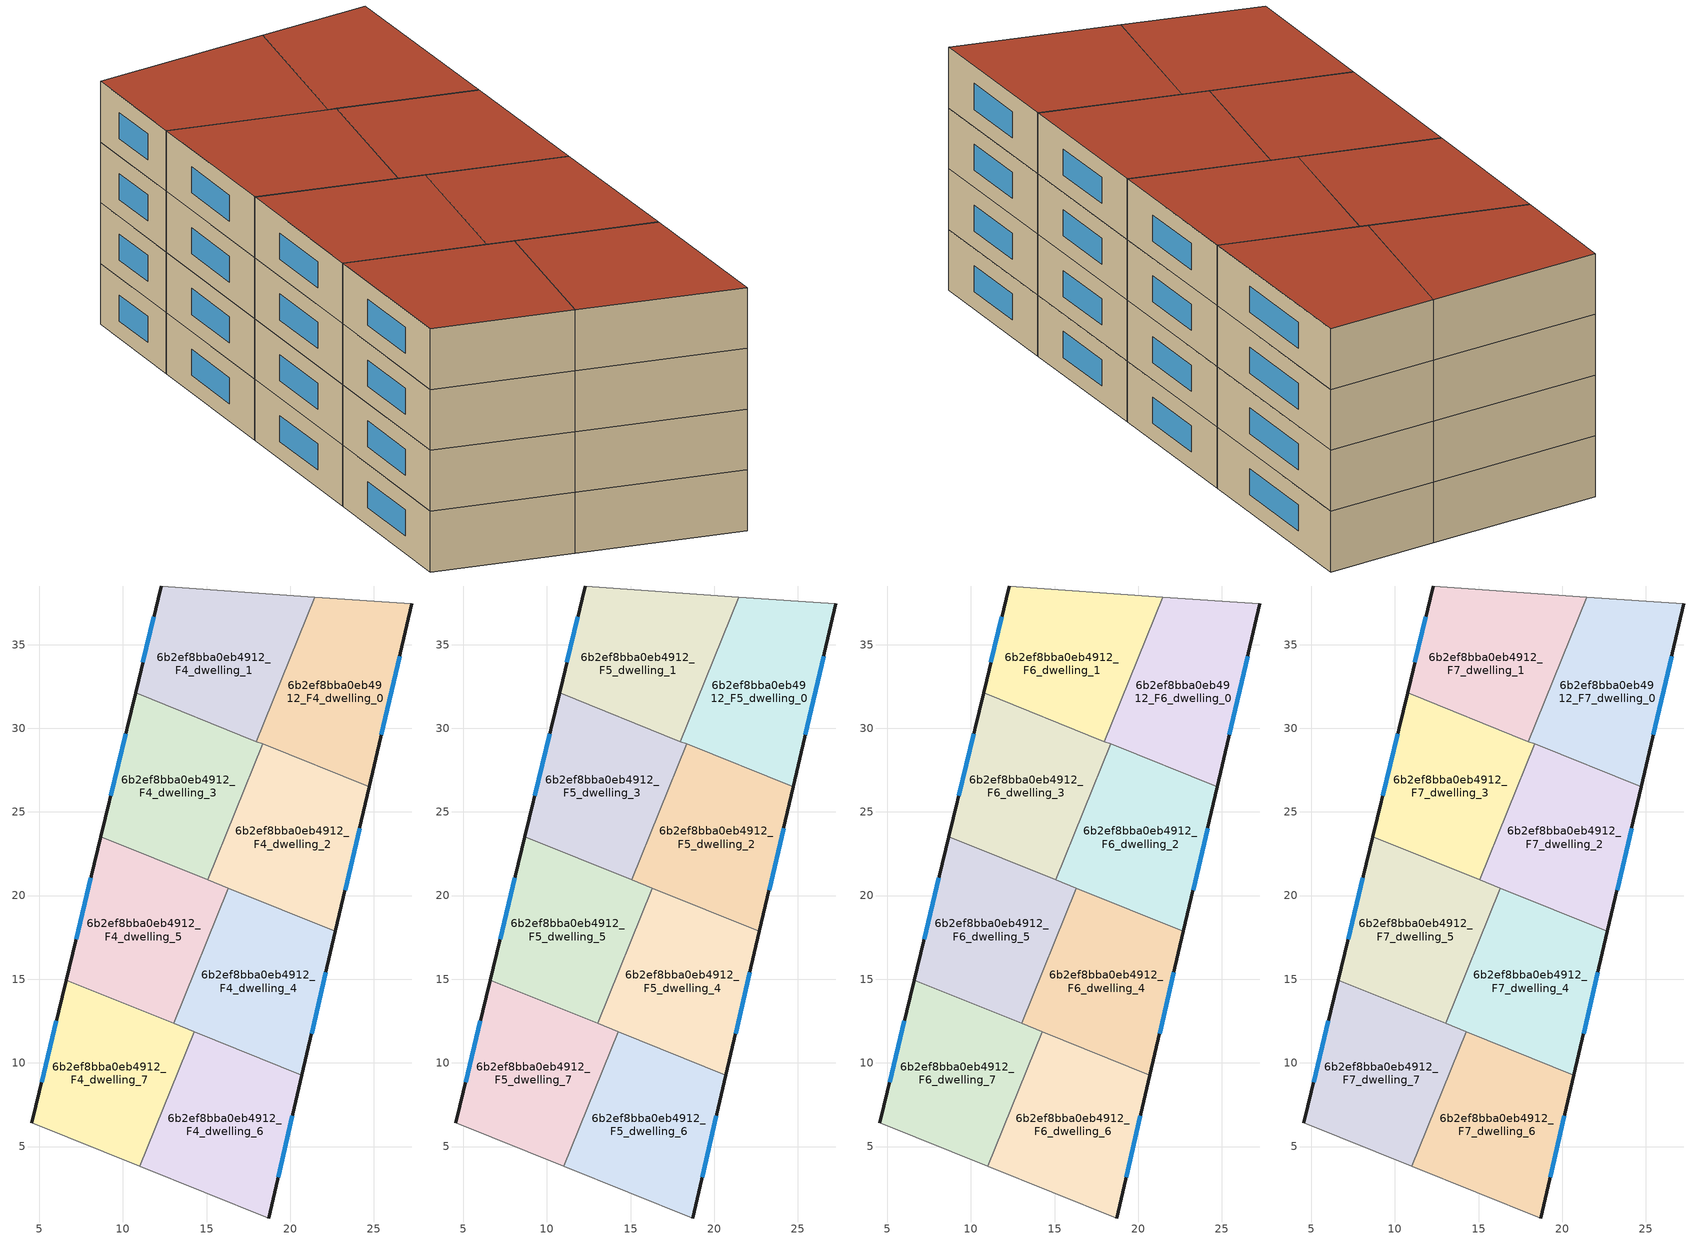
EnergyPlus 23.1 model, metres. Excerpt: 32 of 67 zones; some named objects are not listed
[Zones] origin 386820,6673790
6b2ef8bba0eb4912_F4_dwelling_0
 floor to 6b2ef8bba0eb4912_F3_dwelling_0 (EU_floor_Construction): 27.26,37.43 24.71,26.5 17.98,29.21 21.46,37.84 z12
 wall outside (EU_wall_Construction): 24.71,26.5 27.26,37.43 z12:15
 wall to 6b2ef8bba0eb4912_F4_dwelling_1 (EU_wall_Construction): 21.46,37.84 17.98,29.21 z12:15
 wall adiabatic (EU_wall_Construction): 27.26,37.43 21.46,37.84 z12:15
 wall to 6b2ef8bba0eb4912_F4_dwelling_2 (EU_wall_Construction): 18.35,29.06 24.71,26.5 z12:15
 wall to 6b2ef8bba0eb4912_F4_dwelling_3 (EU_wall_Construction): 17.98,29.21 18.35,29.06 z12:15
 window (EU_Window_Construction): 25.44,29.62 26.53,34.3 z12.86:14.14
6b2ef8bba0eb4912_F4_dwelling_1
 floor to 6b2ef8bba0eb4912_F3_dwelling_1 (EU_floor_Construction): 21.46,37.84 17.98,29.21 10.75,32.12 12.29,38.5 z12
 wall outside (EU_wall_Construction): 12.29,38.5 10.75,32.12 z12:15
 wall adiabatic (EU_wall_Construction): 21.46,37.84 12.29,38.5 z12:15
 wall to 6b2ef8bba0eb4912_F4_dwelling_3 (EU_wall_Construction): 10.75,32.12 17.98,29.21 z12:15
 window (EU_Window_Construction): 11.85,36.68 11.19,33.94 z12.86:14.14
6b2ef8bba0eb4912_F4_dwelling_2
 floor to 6b2ef8bba0eb4912_F3_dwelling_2 (EU_floor_Construction): 24.71,26.5 22.7,17.87 15.08,20.94 18.35,29.06 z12
 wall outside (EU_wall_Construction): 22.7,17.87 24.71,26.5 z12:15
 wall to 6b2ef8bba0eb4912_F4_dwelling_3 (EU_wall_Construction): 18.35,29.06 15.08,20.94 z12:15
 wall to 6b2ef8bba0eb4912_F4_dwelling_4 (EU_wall_Construction): 16.3,20.44 22.7,17.87 z12:15
 wall to 6b2ef8bba0eb4912_F4_dwelling_5 (EU_wall_Construction): 15.08,20.94 16.3,20.44 z12:15
 window (EU_Window_Construction): 23.28,20.33 24.14,24.03 z12.86:14.14
6b2ef8bba0eb4912_F4_dwelling_3
 floor to 6b2ef8bba0eb4912_F3_dwelling_3 (EU_floor_Construction): 18.35,29.06 15.08,20.94 8.68,23.51 10.75,32.12 z12
 wall outside (EU_wall_Construction): 10.75,32.12 8.68,23.51 z12:15
 wall to 6b2ef8bba0eb4912_F4_dwelling_5 (EU_wall_Construction): 8.68,23.51 15.08,20.94 z12:15
 window (EU_Window_Construction): 10.16,29.66 9.27,25.97 z12.86:14.14
6b2ef8bba0eb4912_F4_dwelling_4
 floor to 6b2ef8bba0eb4912_F3_dwelling_4 (EU_floor_Construction): 22.7,17.87 20.7,9.28 13.04,12.36 16.3,20.45 z12
 wall outside (EU_wall_Construction): 20.7,9.28 22.7,17.87 z12:15
 wall to 6b2ef8bba0eb4912_F4_dwelling_5 (EU_wall_Construction): 16.3,20.45 13.04,12.36 z12:15
 wall to 6b2ef8bba0eb4912_F4_dwelling_6 (EU_wall_Construction): 14.26,11.87 20.7,9.28 z12:15
 wall to 6b2ef8bba0eb4912_F4_dwelling_7 (EU_wall_Construction): 13.04,12.36 14.26,11.87 z12:15
 window (EU_Window_Construction): 21.27,11.73 22.13,15.41 z12.86:14.14
6b2ef8bba0eb4912_F4_dwelling_5
 floor to 6b2ef8bba0eb4912_F3_dwelling_5 (EU_floor_Construction): 16.3,20.45 13.04,12.36 6.61,14.95 8.68,23.51 z12
 wall outside (EU_wall_Construction): 8.68,23.51 6.61,14.95 z12:15
 wall to 6b2ef8bba0eb4912_F4_dwelling_7 (EU_wall_Construction): 6.61,14.95 13.04,12.36 z12:15
 window (EU_Window_Construction): 8.09,21.07 7.2,17.4 z12.86:14.14
6b2ef8bba0eb4912_F4_dwelling_6
 floor to 6b2ef8bba0eb4912_F3_dwelling_6 (EU_floor_Construction): 20.7,9.28 18.7,0.73 11.02,3.82 14.26,11.87 z12
 wall outside (EU_wall_Construction): 18.7,0.73 20.7,9.28 z12:15
 wall to 6b2ef8bba0eb4912_F4_dwelling_7 (EU_wall_Construction): 14.26,11.87 11.02,3.82 z12:15
 wall adiabatic (EU_wall_Construction): 11.02,3.82 18.7,0.73 z12:15
 window (EU_Window_Construction): 19.27,3.17 20.13,6.84 z12.86:14.14
6b2ef8bba0eb4912_F4_dwelling_7
 floor to 6b2ef8bba0eb4912_F3_dwelling_7 (EU_floor_Construction): 14.26,11.87 11.02,3.82 4.55,6.42 6.61,14.95 z12
 wall outside (EU_wall_Construction): 6.61,14.95 4.55,6.42 z12:15
 wall adiabatic (EU_wall_Construction): 4.55,6.42 11.02,3.82 z12:15
 window (EU_Window_Construction): 6.02,12.51 5.14,8.86 z12.86:14.14
6b2ef8bba0eb4912_F5_dwelling_0
 floor to 6b2ef8bba0eb4912_F4_dwelling_0 (EU_floor_Construction): 27.26,37.43 24.71,26.5 17.98,29.21 21.46,37.84 z15
 wall outside (EU_wall_Construction): 24.71,26.5 27.26,37.43 z15:18
 wall to 6b2ef8bba0eb4912_F5_dwelling_1 (EU_wall_Construction): 21.46,37.84 17.98,29.21 z15:18
 wall adiabatic (EU_wall_Construction): 27.26,37.43 21.46,37.84 z15:18
 wall to 6b2ef8bba0eb4912_F5_dwelling_2 (EU_wall_Construction): 18.35,29.06 24.71,26.5 z15:18
 wall to 6b2ef8bba0eb4912_F5_dwelling_3 (EU_wall_Construction): 17.98,29.21 18.35,29.06 z15:18
 window (EU_Window_Construction): 25.44,29.62 26.53,34.3 z15.86:17.14
6b2ef8bba0eb4912_F5_dwelling_1
 floor to 6b2ef8bba0eb4912_F4_dwelling_1 (EU_floor_Construction): 21.46,37.84 17.98,29.21 10.75,32.12 12.29,38.5 z15
 wall outside (EU_wall_Construction): 12.29,38.5 10.75,32.12 z15:18
 wall adiabatic (EU_wall_Construction): 21.46,37.84 12.29,38.5 z15:18
 wall to 6b2ef8bba0eb4912_F5_dwelling_3 (EU_wall_Construction): 10.75,32.12 17.98,29.21 z15:18
 window (EU_Window_Construction): 11.85,36.68 11.19,33.94 z15.86:17.14
6b2ef8bba0eb4912_F5_dwelling_2
 floor to 6b2ef8bba0eb4912_F4_dwelling_2 (EU_floor_Construction): 24.71,26.5 22.7,17.87 15.08,20.94 18.35,29.06 z15
 wall outside (EU_wall_Construction): 22.7,17.87 24.71,26.5 z15:18
 wall to 6b2ef8bba0eb4912_F5_dwelling_3 (EU_wall_Construction): 18.35,29.06 15.08,20.94 z15:18
 wall to 6b2ef8bba0eb4912_F5_dwelling_4 (EU_wall_Construction): 16.3,20.44 22.7,17.87 z15:18
 wall to 6b2ef8bba0eb4912_F5_dwelling_5 (EU_wall_Construction): 15.08,20.94 16.3,20.44 z15:18
 window (EU_Window_Construction): 23.28,20.33 24.14,24.03 z15.86:17.14
6b2ef8bba0eb4912_F5_dwelling_3
 floor to 6b2ef8bba0eb4912_F4_dwelling_3 (EU_floor_Construction): 18.35,29.06 15.08,20.94 8.68,23.51 10.75,32.12 z15
 wall outside (EU_wall_Construction): 10.75,32.12 8.68,23.51 z15:18
 wall to 6b2ef8bba0eb4912_F5_dwelling_5 (EU_wall_Construction): 8.68,23.51 15.08,20.94 z15:18
 window (EU_Window_Construction): 10.16,29.66 9.27,25.97 z15.86:17.14
6b2ef8bba0eb4912_F5_dwelling_4
 floor to 6b2ef8bba0eb4912_F4_dwelling_4 (EU_floor_Construction): 22.7,17.87 20.7,9.28 13.04,12.36 16.3,20.45 z15
 wall outside (EU_wall_Construction): 20.7,9.28 22.7,17.87 z15:18
 wall to 6b2ef8bba0eb4912_F5_dwelling_5 (EU_wall_Construction): 16.3,20.45 13.04,12.36 z15:18
 wall to 6b2ef8bba0eb4912_F5_dwelling_6 (EU_wall_Construction): 14.26,11.87 20.7,9.28 z15:18
 wall to 6b2ef8bba0eb4912_F5_dwelling_7 (EU_wall_Construction): 13.04,12.36 14.26,11.87 z15:18
 window (EU_Window_Construction): 21.27,11.73 22.13,15.41 z15.86:17.14
6b2ef8bba0eb4912_F5_dwelling_5
 floor to 6b2ef8bba0eb4912_F4_dwelling_5 (EU_floor_Construction): 16.3,20.45 13.04,12.36 6.61,14.95 8.68,23.51 z15
 wall outside (EU_wall_Construction): 8.68,23.51 6.61,14.95 z15:18
 wall to 6b2ef8bba0eb4912_F5_dwelling_7 (EU_wall_Construction): 6.61,14.95 13.04,12.36 z15:18
 window (EU_Window_Construction): 8.09,21.07 7.2,17.4 z15.86:17.14
6b2ef8bba0eb4912_F5_dwelling_6
 floor to 6b2ef8bba0eb4912_F4_dwelling_6 (EU_floor_Construction): 20.7,9.28 18.7,0.73 11.02,3.82 14.26,11.87 z15
 wall outside (EU_wall_Construction): 18.7,0.73 20.7,9.28 z15:18
 wall to 6b2ef8bba0eb4912_F5_dwelling_7 (EU_wall_Construction): 14.26,11.87 11.02,3.82 z15:18
 wall adiabatic (EU_wall_Construction): 11.02,3.82 18.7,0.73 z15:18
 window (EU_Window_Construction): 19.27,3.17 20.13,6.84 z15.86:17.14
6b2ef8bba0eb4912_F5_dwelling_7
 floor to 6b2ef8bba0eb4912_F4_dwelling_7 (EU_floor_Construction): 14.26,11.87 11.02,3.82 4.55,6.42 6.61,14.95 z15
 wall outside (EU_wall_Construction): 6.61,14.95 4.55,6.42 z15:18
 wall adiabatic (EU_wall_Construction): 4.55,6.42 11.02,3.82 z15:18
 window (EU_Window_Construction): 6.02,12.51 5.14,8.86 z15.86:17.14
6b2ef8bba0eb4912_F6_dwelling_0
 floor to 6b2ef8bba0eb4912_F5_dwelling_0 (EU_floor_Construction): 27.26,37.43 24.71,26.5 17.98,29.21 21.46,37.84 z18
 wall outside (EU_wall_Construction): 24.71,26.5 27.26,37.43 z18:21
 wall to 6b2ef8bba0eb4912_F6_dwelling_1 (EU_wall_Construction): 21.46,37.84 17.98,29.21 z18:21
 wall adiabatic (EU_wall_Construction): 27.26,37.43 21.46,37.84 z18:21
 wall to 6b2ef8bba0eb4912_F6_dwelling_2 (EU_wall_Construction): 18.35,29.06 24.71,26.5 z18:21
 wall to 6b2ef8bba0eb4912_F6_dwelling_3 (EU_wall_Construction): 17.98,29.21 18.35,29.06 z18:21
 window (EU_Window_Construction): 25.44,29.62 26.53,34.3 z18.86:20.14
6b2ef8bba0eb4912_F6_dwelling_1
 floor to 6b2ef8bba0eb4912_F5_dwelling_1 (EU_floor_Construction): 21.46,37.84 17.98,29.21 10.75,32.12 12.29,38.5 z18
 wall outside (EU_wall_Construction): 12.29,38.5 10.75,32.12 z18:21
 wall adiabatic (EU_wall_Construction): 21.46,37.84 12.29,38.5 z18:21
 wall to 6b2ef8bba0eb4912_F6_dwelling_3 (EU_wall_Construction): 10.75,32.12 17.98,29.21 z18:21
 window (EU_Window_Construction): 11.85,36.68 11.19,33.94 z18.86:20.14
6b2ef8bba0eb4912_F6_dwelling_2
 floor to 6b2ef8bba0eb4912_F5_dwelling_2 (EU_floor_Construction): 24.71,26.5 22.7,17.87 15.08,20.94 18.35,29.06 z18
 wall outside (EU_wall_Construction): 22.7,17.87 24.71,26.5 z18:21
 wall to 6b2ef8bba0eb4912_F6_dwelling_3 (EU_wall_Construction): 18.35,29.06 15.08,20.94 z18:21
 wall to 6b2ef8bba0eb4912_F6_dwelling_4 (EU_wall_Construction): 16.3,20.44 22.7,17.87 z18:21
 wall to 6b2ef8bba0eb4912_F6_dwelling_5 (EU_wall_Construction): 15.08,20.94 16.3,20.44 z18:21
 window (EU_Window_Construction): 23.28,20.33 24.14,24.03 z18.86:20.14
6b2ef8bba0eb4912_F6_dwelling_3
 floor to 6b2ef8bba0eb4912_F5_dwelling_3 (EU_floor_Construction): 18.35,29.06 15.08,20.94 8.68,23.51 10.75,32.12 z18
 wall outside (EU_wall_Construction): 10.75,32.12 8.68,23.51 z18:21
 wall to 6b2ef8bba0eb4912_F6_dwelling_5 (EU_wall_Construction): 8.68,23.51 15.08,20.94 z18:21
 window (EU_Window_Construction): 10.16,29.66 9.27,25.97 z18.86:20.14
6b2ef8bba0eb4912_F6_dwelling_4
 floor to 6b2ef8bba0eb4912_F5_dwelling_4 (EU_floor_Construction): 22.7,17.87 20.7,9.28 13.04,12.36 16.3,20.45 z18
 wall outside (EU_wall_Construction): 20.7,9.28 22.7,17.87 z18:21
 wall to 6b2ef8bba0eb4912_F6_dwelling_5 (EU_wall_Construction): 16.3,20.45 13.04,12.36 z18:21
 wall to 6b2ef8bba0eb4912_F6_dwelling_6 (EU_wall_Construction): 14.26,11.87 20.7,9.28 z18:21
 wall to 6b2ef8bba0eb4912_F6_dwelling_7 (EU_wall_Construction): 13.04,12.36 14.26,11.87 z18:21
 window (EU_Window_Construction): 21.27,11.73 22.13,15.41 z18.86:20.14
6b2ef8bba0eb4912_F6_dwelling_5
 floor to 6b2ef8bba0eb4912_F5_dwelling_5 (EU_floor_Construction): 16.3,20.45 13.04,12.36 6.61,14.95 8.68,23.51 z18
 wall outside (EU_wall_Construction): 8.68,23.51 6.61,14.95 z18:21
 wall to 6b2ef8bba0eb4912_F6_dwelling_7 (EU_wall_Construction): 6.61,14.95 13.04,12.36 z18:21
 window (EU_Window_Construction): 8.09,21.07 7.2,17.4 z18.86:20.14
6b2ef8bba0eb4912_F6_dwelling_6
 floor to 6b2ef8bba0eb4912_F5_dwelling_6 (EU_floor_Construction): 20.7,9.28 18.7,0.73 11.02,3.82 14.26,11.87 z18
 wall outside (EU_wall_Construction): 18.7,0.73 20.7,9.28 z18:21
 wall to 6b2ef8bba0eb4912_F6_dwelling_7 (EU_wall_Construction): 14.26,11.87 11.02,3.82 z18:21
 wall adiabatic (EU_wall_Construction): 11.02,3.82 18.7,0.73 z18:21
 window (EU_Window_Construction): 19.27,3.17 20.13,6.84 z18.86:20.14
6b2ef8bba0eb4912_F6_dwelling_7
 floor to 6b2ef8bba0eb4912_F5_dwelling_7 (EU_floor_Construction): 14.26,11.87 11.02,3.82 4.55,6.42 6.61,14.95 z18
 wall outside (EU_wall_Construction): 6.61,14.95 4.55,6.42 z18:21
 wall adiabatic (EU_wall_Construction): 4.55,6.42 11.02,3.82 z18:21
 window (EU_Window_Construction): 6.02,12.51 5.14,8.86 z18.86:20.14
6b2ef8bba0eb4912_F7_dwelling_0
 floor to 6b2ef8bba0eb4912_F6_dwelling_0 (EU_floor_Construction): 27.26,37.43 24.71,26.5 17.98,29.21 21.46,37.84 z21
 wall outside (EU_wall_Construction): 24.71,26.5 27.26,37.43 z21:24
 wall to 6b2ef8bba0eb4912_F7_dwelling_1 (EU_wall_Construction): 21.46,37.84 17.98,29.21 z21:24
 wall adiabatic (EU_wall_Construction): 27.26,37.43 21.46,37.84 z21:24
 wall to 6b2ef8bba0eb4912_F7_dwelling_2 (EU_wall_Construction): 18.35,29.06 24.71,26.5 z21:24
 wall to 6b2ef8bba0eb4912_F7_dwelling_3 (EU_wall_Construction): 17.98,29.21 18.35,29.06 z21:24
 window (EU_Window_Construction): 25.44,29.62 26.53,34.3 z21.86:23.14
 roof outside (EU_roof_Construction): 24.71,26.5 27.26,37.43 21.46,37.84 17.98,29.21 z24
6b2ef8bba0eb4912_F7_dwelling_1
 floor to 6b2ef8bba0eb4912_F6_dwelling_1 (EU_floor_Construction): 21.46,37.84 17.98,29.21 10.75,32.12 12.29,38.5 z21
 wall outside (EU_wall_Construction): 12.29,38.5 10.75,32.12 z21:24
 wall adiabatic (EU_wall_Construction): 21.46,37.84 12.29,38.5 z21:24
 wall to 6b2ef8bba0eb4912_F7_dwelling_3 (EU_wall_Construction): 10.75,32.12 17.98,29.21 z21:24
 window (EU_Window_Construction): 11.85,36.68 11.19,33.94 z21.86:23.14
 roof outside (EU_roof_Construction): 17.98,29.21 21.46,37.84 12.29,38.5 10.75,32.12 z24
6b2ef8bba0eb4912_F7_dwelling_2
 floor to 6b2ef8bba0eb4912_F6_dwelling_2 (EU_floor_Construction): 24.71,26.5 22.7,17.87 15.08,20.94 18.35,29.06 z21
 wall outside (EU_wall_Construction): 22.7,17.87 24.71,26.5 z21:24
 wall to 6b2ef8bba0eb4912_F7_dwelling_3 (EU_wall_Construction): 18.35,29.06 15.08,20.94 z21:24
 wall to 6b2ef8bba0eb4912_F7_dwelling_4 (EU_wall_Construction): 16.3,20.44 22.7,17.87 z21:24
 wall to 6b2ef8bba0eb4912_F7_dwelling_5 (EU_wall_Construction): 15.08,20.94 16.3,20.44 z21:24
 window (EU_Window_Construction): 23.28,20.33 24.14,24.03 z21.86:23.14
 roof outside (EU_roof_Construction): 22.7,17.87 24.71,26.5 18.35,29.06 15.08,20.94 z24
6b2ef8bba0eb4912_F7_dwelling_3
 floor to 6b2ef8bba0eb4912_F6_dwelling_3 (EU_floor_Construction): 18.35,29.06 15.08,20.94 8.68,23.51 10.75,32.12 z21
 wall outside (EU_wall_Construction): 10.75,32.12 8.68,23.51 z21:24
 wall to 6b2ef8bba0eb4912_F7_dwelling_5 (EU_wall_Construction): 8.68,23.51 15.08,20.94 z21:24
 window (EU_Window_Construction): 10.16,29.66 9.27,25.97 z21.86:23.14
 roof outside (EU_roof_Construction): 15.08,20.94 18.35,29.06 10.75,32.12 8.68,23.51 z24
6b2ef8bba0eb4912_F7_dwelling_4
 floor to 6b2ef8bba0eb4912_F6_dwelling_4 (EU_floor_Construction): 22.7,17.87 20.7,9.28 13.04,12.36 16.3,20.45 z21
 wall outside (EU_wall_Construction): 20.7,9.28 22.7,17.87 z21:24
 wall to 6b2ef8bba0eb4912_F7_dwelling_5 (EU_wall_Construction): 16.3,20.45 13.04,12.36 z21:24
 wall to 6b2ef8bba0eb4912_F7_dwelling_6 (EU_wall_Construction): 14.26,11.87 20.7,9.28 z21:24
 wall to 6b2ef8bba0eb4912_F7_dwelling_7 (EU_wall_Construction): 13.04,12.36 14.26,11.87 z21:24
 window (EU_Window_Construction): 21.27,11.73 22.13,15.41 z21.86:23.14
 roof outside (EU_roof_Construction): 20.7,9.28 22.7,17.87 16.3,20.45 13.04,12.36 z24
6b2ef8bba0eb4912_F7_dwelling_5
 floor to 6b2ef8bba0eb4912_F6_dwelling_5 (EU_floor_Construction): 16.3,20.45 13.04,12.36 6.61,14.95 8.68,23.51 z21
 wall outside (EU_wall_Construction): 8.68,23.51 6.61,14.95 z21:24
 wall to 6b2ef8bba0eb4912_F7_dwelling_7 (EU_wall_Construction): 6.61,14.95 13.04,12.36 z21:24
 window (EU_Window_Construction): 8.09,21.07 7.2,17.4 z21.86:23.14
 roof outside (EU_roof_Construction): 13.04,12.36 16.3,20.45 8.68,23.51 6.61,14.95 z24
6b2ef8bba0eb4912_F7_dwelling_6
 floor to 6b2ef8bba0eb4912_F6_dwelling_6 (EU_floor_Construction): 20.7,9.28 18.7,0.73 11.02,3.82 14.26,11.87 z21
 wall outside (EU_wall_Construction): 18.7,0.73 20.7,9.28 z21:24
 wall to 6b2ef8bba0eb4912_F7_dwelling_7 (EU_wall_Construction): 14.26,11.87 11.02,3.82 z21:24
 wall adiabatic (EU_wall_Construction): 11.02,3.82 18.7,0.73 z21:24
 window (EU_Window_Construction): 19.27,3.17 20.13,6.84 z21.86:23.14
 roof outside (EU_roof_Construction): 18.7,0.73 20.7,9.28 14.26,11.87 11.02,3.82 z24
6b2ef8bba0eb4912_F7_dwelling_7
 floor to 6b2ef8bba0eb4912_F6_dwelling_7 (EU_floor_Construction): 14.26,11.87 11.02,3.82 4.55,6.42 6.61,14.95 z21
 wall outside (EU_wall_Construction): 6.61,14.95 4.55,6.42 z21:24
 wall adiabatic (EU_wall_Construction): 4.55,6.42 11.02,3.82 z21:24
 window (EU_Window_Construction): 6.02,12.51 5.14,8.86 z21.86:23.14
 roof outside (EU_roof_Construction): 11.02,3.82 14.26,11.87 6.61,14.95 4.55,6.42 z24
[Building]
EU S2 Campaign: North Axis=0; Terrain=City; Solar Distribution=FullExterior
[Site:Location]
Helsinki-Vantaa.AP: Latitude=60.317; Longitude=24.963; Time Zone=2; Elevation=54.6
[SizingPeriod:WeatherFileDays]
AnnualSizingPeriod: Begin Month=1; Begin Day of Month=1; End Month=12; End Day of Month=31; Day of Week for Start Day=Monday; Use Weather File Daylight Saving Period=No; Use Weather File Rain and Snow Indicators=No
[MATERIAL]
EU_InternalMass_Material: Roughness=MediumRough; Thickness=0.1; Conductivity=1; Density=1800; Specific Heat=900; Thermal Absorptance=0.9; Solar Absorptance=0.7; Visible Absorptance=0.7
[MATERIAL:NOMASS] Roughness=MediumRough; Thermal Absorptance=0.9; Solar Absorptance=0.7; Visible Absorptance=0.7
Name | Thermal Resistance
EU_wall_NoMass | 1.10183
EU_roof_NoMass; EU_floor_NoMass | 1.70606
[WINDOWMATERIAL:SIMPLEGLAZINGSYSTEM]
EU_Window_SimpleGlazing: UFactor=3.11035; Solar Heat Gain Coefficient=0.8; Visible Transmittance=0.8
[CONSTRUCTION]
EU_wall_Construction: EU_wall_NoMass
EU_roof_Construction: EU_roof_NoMass
EU_floor_Construction: EU_floor_NoMass
EU_Window_Construction: EU_Window_SimpleGlazing
EU_InternalMass_Construction: EU_InternalMass_Material
[ZONE] Type=1; Multiplier=1; Ceiling Height=autocalculate; Floor Area=autocalculate; Part of Total Floor Area=Yes
Name | Volume
6b2ef8bba0eb4912_F4_dwelling_0; 6b2ef8bba0eb4912_F5_dwelling_0; 6b2ef8bba0eb4912_F6_dwelling_0; 6b2ef8bba0eb4912_F7_dwelling_0 | 198.123
6b2ef8bba0eb4912_F4_dwelling_1; 6b2ef8bba0eb4912_F5_dwelling_1; 6b2ef8bba0eb4912_F6_dwelling_1; 6b2ef8bba0eb4912_F7_dwelling_1 | 198.109
6b2ef8bba0eb4912_F4_dwelling_2; 6b2ef8bba0eb4912_F5_dwelling_2; 6b2ef8bba0eb4912_F6_dwelling_2; 6b2ef8bba0eb4912_F7_dwelling_2 | 198.121
6b2ef8bba0eb4912_F4_dwelling_3; 6b2ef8bba0eb4912_F5_dwelling_3; 6b2ef8bba0eb4912_F6_dwelling_3; 6b2ef8bba0eb4912_F7_dwelling_3 | 198.129
6b2ef8bba0eb4912_F4_dwelling_4; 6b2ef8bba0eb4912_F5_dwelling_4; 6b2ef8bba0eb4912_F6_dwelling_4; 6b2ef8bba0eb4912_F7_dwelling_4 | 198.122
6b2ef8bba0eb4912_F4_dwelling_5; 6b2ef8bba0eb4912_F5_dwelling_5; 6b2ef8bba0eb4912_F6_dwelling_5; 6b2ef8bba0eb4912_F7_dwelling_5 | 198.133
6b2ef8bba0eb4912_F4_dwelling_6; 6b2ef8bba0eb4912_F5_dwelling_6; 6b2ef8bba0eb4912_F6_dwelling_6; 6b2ef8bba0eb4912_F7_dwelling_6 | 198.116
6b2ef8bba0eb4912_F4_dwelling_7; 6b2ef8bba0eb4912_F5_dwelling_7; 6b2ef8bba0eb4912_F6_dwelling_7; 6b2ef8bba0eb4912_F7_dwelling_7 | 198.131
[INTERNALMASS] Construction=EU_InternalMass_Construction
Name | Zone or ZoneList | Surface Area
6b2ef8bba0eb4912_F4_dwelling_0_EU_InternalMass | 6b2ef8bba0eb4912_F4_dwelling_0 | 66.0411
6b2ef8bba0eb4912_F4_dwelling_1_EU_InternalMass | 6b2ef8bba0eb4912_F4_dwelling_1 | 66.0362
6b2ef8bba0eb4912_F4_dwelling_2_EU_InternalMass | 6b2ef8bba0eb4912_F4_dwelling_2 | 66.0404
6b2ef8bba0eb4912_F4_dwelling_3_EU_InternalMass | 6b2ef8bba0eb4912_F4_dwelling_3 | 66.043
6b2ef8bba0eb4912_F4_dwelling_4_EU_InternalMass | 6b2ef8bba0eb4912_F4_dwelling_4 | 66.0403
6b2ef8bba0eb4912_F4_dwelling_5_EU_InternalMass | 6b2ef8bba0eb4912_F4_dwelling_5 | 66.0443
6b2ef8bba0eb4912_F4_dwelling_6_EU_InternalMass | 6b2ef8bba0eb4912_F4_dwelling_6 | 66.0389
6b2ef8bba0eb4912_F4_dwelling_7_EU_InternalMass | 6b2ef8bba0eb4912_F4_dwelling_7 | 66.044
6b2ef8bba0eb4912_F5_dwelling_0_EU_InternalMass | 6b2ef8bba0eb4912_F5_dwelling_0 | 66.0411
6b2ef8bba0eb4912_F5_dwelling_1_EU_InternalMass | 6b2ef8bba0eb4912_F5_dwelling_1 | 66.0362
6b2ef8bba0eb4912_F5_dwelling_2_EU_InternalMass | 6b2ef8bba0eb4912_F5_dwelling_2 | 66.0404
6b2ef8bba0eb4912_F5_dwelling_3_EU_InternalMass | 6b2ef8bba0eb4912_F5_dwelling_3 | 66.043
6b2ef8bba0eb4912_F5_dwelling_4_EU_InternalMass | 6b2ef8bba0eb4912_F5_dwelling_4 | 66.0403
6b2ef8bba0eb4912_F5_dwelling_5_EU_InternalMass | 6b2ef8bba0eb4912_F5_dwelling_5 | 66.0443
6b2ef8bba0eb4912_F5_dwelling_6_EU_InternalMass | 6b2ef8bba0eb4912_F5_dwelling_6 | 66.0389
6b2ef8bba0eb4912_F5_dwelling_7_EU_InternalMass | 6b2ef8bba0eb4912_F5_dwelling_7 | 66.044
6b2ef8bba0eb4912_F6_dwelling_0_EU_InternalMass | 6b2ef8bba0eb4912_F6_dwelling_0 | 66.0411
6b2ef8bba0eb4912_F6_dwelling_1_EU_InternalMass | 6b2ef8bba0eb4912_F6_dwelling_1 | 66.0362
6b2ef8bba0eb4912_F6_dwelling_2_EU_InternalMass | 6b2ef8bba0eb4912_F6_dwelling_2 | 66.0404
6b2ef8bba0eb4912_F6_dwelling_3_EU_InternalMass | 6b2ef8bba0eb4912_F6_dwelling_3 | 66.043
6b2ef8bba0eb4912_F6_dwelling_4_EU_InternalMass | 6b2ef8bba0eb4912_F6_dwelling_4 | 66.0403
6b2ef8bba0eb4912_F6_dwelling_5_EU_InternalMass | 6b2ef8bba0eb4912_F6_dwelling_5 | 66.0443
6b2ef8bba0eb4912_F6_dwelling_6_EU_InternalMass | 6b2ef8bba0eb4912_F6_dwelling_6 | 66.0389
6b2ef8bba0eb4912_F6_dwelling_7_EU_InternalMass | 6b2ef8bba0eb4912_F6_dwelling_7 | 66.044
6b2ef8bba0eb4912_F7_dwelling_0_EU_InternalMass | 6b2ef8bba0eb4912_F7_dwelling_0 | 66.0411
6b2ef8bba0eb4912_F7_dwelling_1_EU_InternalMass | 6b2ef8bba0eb4912_F7_dwelling_1 | 66.0362
6b2ef8bba0eb4912_F7_dwelling_2_EU_InternalMass | 6b2ef8bba0eb4912_F7_dwelling_2 | 66.0404
6b2ef8bba0eb4912_F7_dwelling_3_EU_InternalMass | 6b2ef8bba0eb4912_F7_dwelling_3 | 66.043
6b2ef8bba0eb4912_F7_dwelling_4_EU_InternalMass | 6b2ef8bba0eb4912_F7_dwelling_4 | 66.0403
6b2ef8bba0eb4912_F7_dwelling_5_EU_InternalMass | 6b2ef8bba0eb4912_F7_dwelling_5 | 66.0443
6b2ef8bba0eb4912_F7_dwelling_6_EU_InternalMass | 6b2ef8bba0eb4912_F7_dwelling_6 | 66.0389
6b2ef8bba0eb4912_F7_dwelling_7_EU_InternalMass | 6b2ef8bba0eb4912_F7_dwelling_7 | 66.044
[OTHEREQUIPMENT] Fuel Type=Electricity; Design Level Calculation Method=Watts/Area; Power per Zone Floor Area=1; Fraction Latent=0; Fraction Radiant=0; Fraction Lost=0; Carbon Dioxide Generation Rate=0; EndUse Subcategory=EU_Step8_InternalGains
Name | Zone or ZoneList or Space or SpaceList | Schedule
EU_Step8_InternalGain_6b2ef8bba0eb4912_F4_dwelling_0_f000 | 6b2ef8bba0eb4912_F4_dwelling_0 | EU_Step8_GainSchedule_6b2ef8bba0eb4912_F4_dwelling_0_f000
EU_Step8_InternalGain_6b2ef8bba0eb4912_F4_dwelling_1_f000 | 6b2ef8bba0eb4912_F4_dwelling_1 | EU_Step8_GainSchedule_6b2ef8bba0eb4912_F4_dwelling_1_f000
EU_Step8_InternalGain_6b2ef8bba0eb4912_F4_dwelling_2_f000 | 6b2ef8bba0eb4912_F4_dwelling_2 | EU_Step8_GainSchedule_6b2ef8bba0eb4912_F4_dwelling_2_f000
EU_Step8_InternalGain_6b2ef8bba0eb4912_F4_dwelling_3_f000 | 6b2ef8bba0eb4912_F4_dwelling_3 | EU_Step8_GainSchedule_6b2ef8bba0eb4912_F4_dwelling_3_f000
EU_Step8_InternalGain_6b2ef8bba0eb4912_F4_dwelling_4_f000 | 6b2ef8bba0eb4912_F4_dwelling_4 | EU_Step8_GainSchedule_6b2ef8bba0eb4912_F4_dwelling_4_f000
EU_Step8_InternalGain_6b2ef8bba0eb4912_F4_dwelling_5_f000 | 6b2ef8bba0eb4912_F4_dwelling_5 | EU_Step8_GainSchedule_6b2ef8bba0eb4912_F4_dwelling_5_f000
EU_Step8_InternalGain_6b2ef8bba0eb4912_F4_dwelling_6_f000 | 6b2ef8bba0eb4912_F4_dwelling_6 | EU_Step8_GainSchedule_6b2ef8bba0eb4912_F4_dwelling_6_f000
EU_Step8_InternalGain_6b2ef8bba0eb4912_F4_dwelling_7_f000 | 6b2ef8bba0eb4912_F4_dwelling_7 | EU_Step8_GainSchedule_6b2ef8bba0eb4912_F4_dwelling_7_f000
EU_Step8_InternalGain_6b2ef8bba0eb4912_F5_dwelling_0_f000 | 6b2ef8bba0eb4912_F5_dwelling_0 | EU_Step8_GainSchedule_6b2ef8bba0eb4912_F5_dwelling_0_f000
EU_Step8_InternalGain_6b2ef8bba0eb4912_F5_dwelling_1_f000 | 6b2ef8bba0eb4912_F5_dwelling_1 | EU_Step8_GainSchedule_6b2ef8bba0eb4912_F5_dwelling_1_f000
EU_Step8_InternalGain_6b2ef8bba0eb4912_F5_dwelling_2_f000 | 6b2ef8bba0eb4912_F5_dwelling_2 | EU_Step8_GainSchedule_6b2ef8bba0eb4912_F5_dwelling_2_f000
EU_Step8_InternalGain_6b2ef8bba0eb4912_F5_dwelling_3_f000 | 6b2ef8bba0eb4912_F5_dwelling_3 | EU_Step8_GainSchedule_6b2ef8bba0eb4912_F5_dwelling_3_f000
EU_Step8_InternalGain_6b2ef8bba0eb4912_F5_dwelling_4_f000 | 6b2ef8bba0eb4912_F5_dwelling_4 | EU_Step8_GainSchedule_6b2ef8bba0eb4912_F5_dwelling_4_f000
EU_Step8_InternalGain_6b2ef8bba0eb4912_F5_dwelling_5_f000 | 6b2ef8bba0eb4912_F5_dwelling_5 | EU_Step8_GainSchedule_6b2ef8bba0eb4912_F5_dwelling_5_f000
EU_Step8_InternalGain_6b2ef8bba0eb4912_F5_dwelling_6_f000 | 6b2ef8bba0eb4912_F5_dwelling_6 | EU_Step8_GainSchedule_6b2ef8bba0eb4912_F5_dwelling_6_f000
EU_Step8_InternalGain_6b2ef8bba0eb4912_F5_dwelling_7_f000 | 6b2ef8bba0eb4912_F5_dwelling_7 | EU_Step8_GainSchedule_6b2ef8bba0eb4912_F5_dwelling_7_f000
EU_Step8_InternalGain_6b2ef8bba0eb4912_F6_dwelling_0_f000 | 6b2ef8bba0eb4912_F6_dwelling_0 | EU_Step8_GainSchedule_6b2ef8bba0eb4912_F6_dwelling_0_f000
EU_Step8_InternalGain_6b2ef8bba0eb4912_F6_dwelling_1_f000 | 6b2ef8bba0eb4912_F6_dwelling_1 | EU_Step8_GainSchedule_6b2ef8bba0eb4912_F6_dwelling_1_f000
EU_Step8_InternalGain_6b2ef8bba0eb4912_F6_dwelling_2_f000 | 6b2ef8bba0eb4912_F6_dwelling_2 | EU_Step8_GainSchedule_6b2ef8bba0eb4912_F6_dwelling_2_f000
EU_Step8_InternalGain_6b2ef8bba0eb4912_F6_dwelling_3_f000 | 6b2ef8bba0eb4912_F6_dwelling_3 | EU_Step8_GainSchedule_6b2ef8bba0eb4912_F6_dwelling_3_f000
EU_Step8_InternalGain_6b2ef8bba0eb4912_F6_dwelling_4_f000 | 6b2ef8bba0eb4912_F6_dwelling_4 | EU_Step8_GainSchedule_6b2ef8bba0eb4912_F6_dwelling_4_f000
EU_Step8_InternalGain_6b2ef8bba0eb4912_F6_dwelling_5_f000 | 6b2ef8bba0eb4912_F6_dwelling_5 | EU_Step8_GainSchedule_6b2ef8bba0eb4912_F6_dwelling_5_f000
EU_Step8_InternalGain_6b2ef8bba0eb4912_F6_dwelling_6_f000 | 6b2ef8bba0eb4912_F6_dwelling_6 | EU_Step8_GainSchedule_6b2ef8bba0eb4912_F6_dwelling_6_f000
EU_Step8_InternalGain_6b2ef8bba0eb4912_F6_dwelling_7_f000 | 6b2ef8bba0eb4912_F6_dwelling_7 | EU_Step8_GainSchedule_6b2ef8bba0eb4912_F6_dwelling_7_f000
EU_Step8_InternalGain_6b2ef8bba0eb4912_F7_dwelling_0_f000 | 6b2ef8bba0eb4912_F7_dwelling_0 | EU_Step8_GainSchedule_6b2ef8bba0eb4912_F7_dwelling_0_f000
EU_Step8_InternalGain_6b2ef8bba0eb4912_F7_dwelling_1_f000 | 6b2ef8bba0eb4912_F7_dwelling_1 | EU_Step8_GainSchedule_6b2ef8bba0eb4912_F7_dwelling_1_f000
EU_Step8_InternalGain_6b2ef8bba0eb4912_F7_dwelling_2_f000 | 6b2ef8bba0eb4912_F7_dwelling_2 | EU_Step8_GainSchedule_6b2ef8bba0eb4912_F7_dwelling_2_f000
EU_Step8_InternalGain_6b2ef8bba0eb4912_F7_dwelling_3_f000 | 6b2ef8bba0eb4912_F7_dwelling_3 | EU_Step8_GainSchedule_6b2ef8bba0eb4912_F7_dwelling_3_f000
EU_Step8_InternalGain_6b2ef8bba0eb4912_F7_dwelling_4_f000 | 6b2ef8bba0eb4912_F7_dwelling_4 | EU_Step8_GainSchedule_6b2ef8bba0eb4912_F7_dwelling_4_f000
EU_Step8_InternalGain_6b2ef8bba0eb4912_F7_dwelling_5_f000 | 6b2ef8bba0eb4912_F7_dwelling_5 | EU_Step8_GainSchedule_6b2ef8bba0eb4912_F7_dwelling_5_f000
EU_Step8_InternalGain_6b2ef8bba0eb4912_F7_dwelling_6_f000 | 6b2ef8bba0eb4912_F7_dwelling_6 | EU_Step8_GainSchedule_6b2ef8bba0eb4912_F7_dwelling_6_f000
EU_Step8_InternalGain_6b2ef8bba0eb4912_F7_dwelling_7_f000 | 6b2ef8bba0eb4912_F7_dwelling_7 | EU_Step8_GainSchedule_6b2ef8bba0eb4912_F7_dwelling_7_f000
[ZONEVENTILATION:DESIGNFLOWRATE] Schedule=EU_AlwaysOn; Design Flow Rate Calculation Method=AirChanges/Hour; Air Changes per Hour=0.756316; Ventilation Type=Natural; Fan Pressure Rise=0; Fan Total Efficiency=1; Constant Term Coefficient=1; Temperature Term Coefficient=0; Velocity Term Coefficient=0; Velocity Squared Term Coefficient=0; Minimum Indoor Temperature=-100; Maximum Indoor Temperature=100; Delta Temperature=-100; Minimum Outdoor Temperature=-100; Maximum Outdoor Temperature=100; Maximum Wind Speed=40
Name | Zone or ZoneList or Space or SpaceList
EU_ConstantAir_6b2ef8bba0eb4912_F4_dwelling_0 | 6b2ef8bba0eb4912_F4_dwelling_0
EU_ConstantAir_6b2ef8bba0eb4912_F4_dwelling_1 | 6b2ef8bba0eb4912_F4_dwelling_1
EU_ConstantAir_6b2ef8bba0eb4912_F4_dwelling_2 | 6b2ef8bba0eb4912_F4_dwelling_2
EU_ConstantAir_6b2ef8bba0eb4912_F4_dwelling_3 | 6b2ef8bba0eb4912_F4_dwelling_3
EU_ConstantAir_6b2ef8bba0eb4912_F4_dwelling_4 | 6b2ef8bba0eb4912_F4_dwelling_4
EU_ConstantAir_6b2ef8bba0eb4912_F4_dwelling_5 | 6b2ef8bba0eb4912_F4_dwelling_5
EU_ConstantAir_6b2ef8bba0eb4912_F4_dwelling_6 | 6b2ef8bba0eb4912_F4_dwelling_6
EU_ConstantAir_6b2ef8bba0eb4912_F4_dwelling_7 | 6b2ef8bba0eb4912_F4_dwelling_7
EU_ConstantAir_6b2ef8bba0eb4912_F5_dwelling_0 | 6b2ef8bba0eb4912_F5_dwelling_0
EU_ConstantAir_6b2ef8bba0eb4912_F5_dwelling_1 | 6b2ef8bba0eb4912_F5_dwelling_1
EU_ConstantAir_6b2ef8bba0eb4912_F5_dwelling_2 | 6b2ef8bba0eb4912_F5_dwelling_2
EU_ConstantAir_6b2ef8bba0eb4912_F5_dwelling_3 | 6b2ef8bba0eb4912_F5_dwelling_3
EU_ConstantAir_6b2ef8bba0eb4912_F5_dwelling_4 | 6b2ef8bba0eb4912_F5_dwelling_4
EU_ConstantAir_6b2ef8bba0eb4912_F5_dwelling_5 | 6b2ef8bba0eb4912_F5_dwelling_5
EU_ConstantAir_6b2ef8bba0eb4912_F5_dwelling_6 | 6b2ef8bba0eb4912_F5_dwelling_6
EU_ConstantAir_6b2ef8bba0eb4912_F5_dwelling_7 | 6b2ef8bba0eb4912_F5_dwelling_7
EU_ConstantAir_6b2ef8bba0eb4912_F6_dwelling_0 | 6b2ef8bba0eb4912_F6_dwelling_0
EU_ConstantAir_6b2ef8bba0eb4912_F6_dwelling_1 | 6b2ef8bba0eb4912_F6_dwelling_1
EU_ConstantAir_6b2ef8bba0eb4912_F6_dwelling_2 | 6b2ef8bba0eb4912_F6_dwelling_2
EU_ConstantAir_6b2ef8bba0eb4912_F6_dwelling_3 | 6b2ef8bba0eb4912_F6_dwelling_3
EU_ConstantAir_6b2ef8bba0eb4912_F6_dwelling_4 | 6b2ef8bba0eb4912_F6_dwelling_4
EU_ConstantAir_6b2ef8bba0eb4912_F6_dwelling_5 | 6b2ef8bba0eb4912_F6_dwelling_5
EU_ConstantAir_6b2ef8bba0eb4912_F6_dwelling_6 | 6b2ef8bba0eb4912_F6_dwelling_6
EU_ConstantAir_6b2ef8bba0eb4912_F6_dwelling_7 | 6b2ef8bba0eb4912_F6_dwelling_7
EU_ConstantAir_6b2ef8bba0eb4912_F7_dwelling_0 | 6b2ef8bba0eb4912_F7_dwelling_0
EU_ConstantAir_6b2ef8bba0eb4912_F7_dwelling_1 | 6b2ef8bba0eb4912_F7_dwelling_1
EU_ConstantAir_6b2ef8bba0eb4912_F7_dwelling_2 | 6b2ef8bba0eb4912_F7_dwelling_2
EU_ConstantAir_6b2ef8bba0eb4912_F7_dwelling_3 | 6b2ef8bba0eb4912_F7_dwelling_3
EU_ConstantAir_6b2ef8bba0eb4912_F7_dwelling_4 | 6b2ef8bba0eb4912_F7_dwelling_4
EU_ConstantAir_6b2ef8bba0eb4912_F7_dwelling_5 | 6b2ef8bba0eb4912_F7_dwelling_5
EU_ConstantAir_6b2ef8bba0eb4912_F7_dwelling_6 | 6b2ef8bba0eb4912_F7_dwelling_6
EU_ConstantAir_6b2ef8bba0eb4912_F7_dwelling_7 | 6b2ef8bba0eb4912_F7_dwelling_7
[HVACTEMPLATE:THERMOSTAT] Constant Heating Setpoint=20; Constant Cooling Setpoint=50
EU_HeatOnly_6b2ef8bba0eb4912_F0_dwelling_0; EU_HeatOnly_6b2ef8bba0eb4912_F0_dwelling_1; EU_HeatOnly_6b2ef8bba0eb4912_F0_dwelling_2; EU_HeatOnly_6b2ef8bba0eb4912_F0_dwelling_3; EU_HeatOnly_6b2ef8bba0eb4912_F0_dwelling_4; EU_HeatOnly_6b2ef8bba0eb4912_F0_dwelling_5; EU_HeatOnly_6b2ef8bba0eb4912_F0_dwelling_6; EU_HeatOnly_6b2ef8bba0eb4912_F0_dwelling_7; EU_HeatOnly_6b2ef8bba0eb4912_F0_dwelling_8; EU_HeatOnly_6b2ef8bba0eb4912_F1_dwelling_0; EU_HeatOnly_6b2ef8bba0eb4912_F1_dwelling_1; EU_HeatOnly_6b2ef8bba0eb4912_F1_dwelling_2; EU_HeatOnly_6b2ef8bba0eb4912_F1_dwelling_3; EU_HeatOnly_6b2ef8bba0eb4912_F1_dwelling_4; EU_HeatOnly_6b2ef8bba0eb4912_F1_dwelling_5; EU_HeatOnly_6b2ef8bba0eb4912_F1_dwelling_6; EU_HeatOnly_6b2ef8bba0eb4912_F1_dwelling_7; EU_HeatOnly_6b2ef8bba0eb4912_F1_dwelling_8; EU_HeatOnly_6b2ef8bba0eb4912_F2_dwelling_0; EU_HeatOnly_6b2ef8bba0eb4912_F2_dwelling_1; EU_HeatOnly_6b2ef8bba0eb4912_F2_dwelling_2; EU_HeatOnly_6b2ef8bba0eb4912_F2_dwelling_3; EU_HeatOnly_6b2ef8bba0eb4912_F2_dwelling_4; EU_HeatOnly_6b2ef8bba0eb4912_F2_dwelling_5; EU_HeatOnly_6b2ef8bba0eb4912_F2_dwelling_6; EU_HeatOnly_6b2ef8bba0eb4912_F2_dwelling_7; EU_HeatOnly_6b2ef8bba0eb4912_F2_dwelling_8; EU_HeatOnly_6b2ef8bba0eb4912_F3_dwelling_0; EU_HeatOnly_6b2ef8bba0eb4912_F3_dwelling_1; EU_HeatOnly_6b2ef8bba0eb4912_F3_dwelling_2; EU_HeatOnly_6b2ef8bba0eb4912_F3_dwelling_3; EU_HeatOnly_6b2ef8bba0eb4912_F3_dwelling_4; EU_HeatOnly_6b2ef8bba0eb4912_F3_dwelling_5; EU_HeatOnly_6b2ef8bba0eb4912_F3_dwelling_6; EU_HeatOnly_6b2ef8bba0eb4912_F3_dwelling_7; EU_HeatOnly_6b2ef8bba0eb4912_F4_dwelling_0; EU_HeatOnly_6b2ef8bba0eb4912_F4_dwelling_1; EU_HeatOnly_6b2ef8bba0eb4912_F4_dwelling_2; EU_HeatOnly_6b2ef8bba0eb4912_F4_dwelling_3; EU_HeatOnly_6b2ef8bba0eb4912_F4_dwelling_4; EU_HeatOnly_6b2ef8bba0eb4912_F4_dwelling_5; EU_HeatOnly_6b2ef8bba0eb4912_F4_dwelling_6; EU_HeatOnly_6b2ef8bba0eb4912_F4_dwelling_7; EU_HeatOnly_6b2ef8bba0eb4912_F5_dwelling_0; EU_HeatOnly_6b2ef8bba0eb4912_F5_dwelling_1; EU_HeatOnly_6b2ef8bba0eb4912_F5_dwelling_2; EU_HeatOnly_6b2ef8bba0eb4912_F5_dwelling_3; EU_HeatOnly_6b2ef8bba0eb4912_F5_dwelling_4; EU_HeatOnly_6b2ef8bba0eb4912_F5_dwelling_5; EU_HeatOnly_6b2ef8bba0eb4912_F5_dwelling_6; EU_HeatOnly_6b2ef8bba0eb4912_F5_dwelling_7; EU_HeatOnly_6b2ef8bba0eb4912_F6_dwelling_0; EU_HeatOnly_6b2ef8bba0eb4912_F6_dwelling_1
[HVACTEMPLATE:ZONE:IDEALLOADSAIRSYSTEM] System Availability Schedule=EU_AlwaysOn; Maximum Heating Supply Air Temperature=50; Minimum Cooling Supply Air Temperature=13; Maximum Heating Supply Air Humidity Ratio=0.0156; Minimum Cooling Supply Air Humidity Ratio=0.0077; Heating Limit=NoLimit; Cooling Limit=NoLimit; Heating Availability Schedule=EU_AlwaysOn; Cooling Availability Schedule=EU_CoolingOff; Dehumidification Control Type=ConstantSensibleHeatRatio; Cooling Sensible Heat Ratio=0.7; Dehumidification Setpoint=60; Humidification Control Type=None; Humidification Setpoint=30; Outdoor Air Method=None; Outdoor Air Flow Rate per Person=0.00944; Outdoor Air Flow Rate per Zone Floor Area=0; Outdoor Air Flow Rate per Zone=0; Demand Controlled Ventilation Type=None; Outdoor Air Economizer Type=NoEconomizer; Heat Recovery Type=None; Sensible Heat Recovery Effectiveness=0.7; Latent Heat Recovery Effectiveness=0.65
Name | Template Thermostat
6b2ef8bba0eb4912_F4_dwelling_0 | EU_HeatOnly_6b2ef8bba0eb4912_F4_dwelling_0
6b2ef8bba0eb4912_F4_dwelling_1 | EU_HeatOnly_6b2ef8bba0eb4912_F4_dwelling_1
6b2ef8bba0eb4912_F4_dwelling_2 | EU_HeatOnly_6b2ef8bba0eb4912_F4_dwelling_2
6b2ef8bba0eb4912_F4_dwelling_3 | EU_HeatOnly_6b2ef8bba0eb4912_F4_dwelling_3
6b2ef8bba0eb4912_F4_dwelling_4 | EU_HeatOnly_6b2ef8bba0eb4912_F4_dwelling_4
6b2ef8bba0eb4912_F4_dwelling_5 | EU_HeatOnly_6b2ef8bba0eb4912_F4_dwelling_5
6b2ef8bba0eb4912_F4_dwelling_6 | EU_HeatOnly_6b2ef8bba0eb4912_F4_dwelling_6
6b2ef8bba0eb4912_F4_dwelling_7 | EU_HeatOnly_6b2ef8bba0eb4912_F4_dwelling_7
6b2ef8bba0eb4912_F5_dwelling_0 | EU_HeatOnly_6b2ef8bba0eb4912_F5_dwelling_0
6b2ef8bba0eb4912_F5_dwelling_1 | EU_HeatOnly_6b2ef8bba0eb4912_F5_dwelling_1
6b2ef8bba0eb4912_F5_dwelling_2 | EU_HeatOnly_6b2ef8bba0eb4912_F5_dwelling_2
6b2ef8bba0eb4912_F5_dwelling_3 | EU_HeatOnly_6b2ef8bba0eb4912_F5_dwelling_3
6b2ef8bba0eb4912_F5_dwelling_4 | EU_HeatOnly_6b2ef8bba0eb4912_F5_dwelling_4
6b2ef8bba0eb4912_F5_dwelling_5 | EU_HeatOnly_6b2ef8bba0eb4912_F5_dwelling_5
6b2ef8bba0eb4912_F5_dwelling_6 | EU_HeatOnly_6b2ef8bba0eb4912_F5_dwelling_6
6b2ef8bba0eb4912_F5_dwelling_7 | EU_HeatOnly_6b2ef8bba0eb4912_F5_dwelling_7
6b2ef8bba0eb4912_F6_dwelling_0 | EU_HeatOnly_6b2ef8bba0eb4912_F6_dwelling_0
6b2ef8bba0eb4912_F6_dwelling_1 | EU_HeatOnly_6b2ef8bba0eb4912_F6_dwelling_1
6b2ef8bba0eb4912_F6_dwelling_2 | EU_HeatOnly_6b2ef8bba0eb4912_F6_dwelling_2
6b2ef8bba0eb4912_F6_dwelling_3 | EU_HeatOnly_6b2ef8bba0eb4912_F6_dwelling_3
6b2ef8bba0eb4912_F6_dwelling_4 | EU_HeatOnly_6b2ef8bba0eb4912_F6_dwelling_4
6b2ef8bba0eb4912_F6_dwelling_5 | EU_HeatOnly_6b2ef8bba0eb4912_F6_dwelling_5
6b2ef8bba0eb4912_F6_dwelling_6 | EU_HeatOnly_6b2ef8bba0eb4912_F6_dwelling_6
6b2ef8bba0eb4912_F6_dwelling_7 | EU_HeatOnly_6b2ef8bba0eb4912_F6_dwelling_7
6b2ef8bba0eb4912_F7_dwelling_0 | EU_HeatOnly_6b2ef8bba0eb4912_F7_dwelling_0
6b2ef8bba0eb4912_F7_dwelling_1 | EU_HeatOnly_6b2ef8bba0eb4912_F7_dwelling_1
6b2ef8bba0eb4912_F7_dwelling_2 | EU_HeatOnly_6b2ef8bba0eb4912_F7_dwelling_2
6b2ef8bba0eb4912_F7_dwelling_3 | EU_HeatOnly_6b2ef8bba0eb4912_F7_dwelling_3
6b2ef8bba0eb4912_F7_dwelling_4 | EU_HeatOnly_6b2ef8bba0eb4912_F7_dwelling_4
6b2ef8bba0eb4912_F7_dwelling_5 | EU_HeatOnly_6b2ef8bba0eb4912_F7_dwelling_5
6b2ef8bba0eb4912_F7_dwelling_6 | EU_HeatOnly_6b2ef8bba0eb4912_F7_dwelling_6
6b2ef8bba0eb4912_F7_dwelling_7 | EU_HeatOnly_6b2ef8bba0eb4912_F7_dwelling_7
[SIZING:ZONE] Zone Cooling Design Supply Air Temperature Input Method=SupplyAirTemperature; Zone Cooling Design Supply Air Temperature=13; Zone Heating Design Supply Air Temperature Input Method=SupplyAirTemperature; Zone Heating Design Supply Air Temperature=50; Zone Cooling Design Supply Air Humidity Ratio=0.008; Zone Heating Design Supply Air Humidity Ratio=0.008; Cooling Design Air Flow Method=DesignDay; Cooling Design Air Flow Rate=0; Cooling Minimum Air Flow per Zone Floor Area=0.000762; Cooling Minimum Air Flow=0; Cooling Minimum Air Flow Fraction=0.2; Heating Design Air Flow Method=DesignDay; Heating Design Air Flow Rate=0; Heating Maximum Air Flow per Zone Floor Area=0.002032; Heating Maximum Air Flow=0.141576; Heating Maximum Air Flow Fraction=0.3; Account for Dedicated Outdoor Air System=No; Dedicated Outdoor Air System Control Strategy=NeutralSupplyAir; Dedicated Outdoor Air Low Setpoint Temperature for Design=autosize; Dedicated Outdoor Air High Setpoint Temperature for Design=autosize; Zone Load Sizing Method=Sensible Load Only No Latent Load; Zone Latent Cooling Design Supply Air Humidity Ratio Input Method=HumidityRatioDifference; Zone Cooling Design Supply Air Humidity Ratio Difference=0.005; Zone Latent Heating Design Supply Air Humidity Ratio Input Method=HumidityRatioDifference; Zone Humidification Design Supply Air Humidity Ratio Difference=0.005
6b2ef8bba0eb4912_F4_dwelling_0; 6b2ef8bba0eb4912_F4_dwelling_1; 6b2ef8bba0eb4912_F4_dwelling_2; 6b2ef8bba0eb4912_F4_dwelling_3; 6b2ef8bba0eb4912_F4_dwelling_4; 6b2ef8bba0eb4912_F4_dwelling_5; 6b2ef8bba0eb4912_F4_dwelling_6; 6b2ef8bba0eb4912_F4_dwelling_7; 6b2ef8bba0eb4912_F5_dwelling_0; 6b2ef8bba0eb4912_F5_dwelling_1; 6b2ef8bba0eb4912_F5_dwelling_2; 6b2ef8bba0eb4912_F5_dwelling_3; 6b2ef8bba0eb4912_F5_dwelling_4; 6b2ef8bba0eb4912_F5_dwelling_5; 6b2ef8bba0eb4912_F5_dwelling_6; 6b2ef8bba0eb4912_F5_dwelling_7; 6b2ef8bba0eb4912_F6_dwelling_0; 6b2ef8bba0eb4912_F6_dwelling_1; 6b2ef8bba0eb4912_F6_dwelling_2; 6b2ef8bba0eb4912_F6_dwelling_3; 6b2ef8bba0eb4912_F6_dwelling_4; 6b2ef8bba0eb4912_F6_dwelling_5; 6b2ef8bba0eb4912_F6_dwelling_6; 6b2ef8bba0eb4912_F6_dwelling_7; 6b2ef8bba0eb4912_F7_dwelling_0; 6b2ef8bba0eb4912_F7_dwelling_1; 6b2ef8bba0eb4912_F7_dwelling_2; 6b2ef8bba0eb4912_F7_dwelling_3; 6b2ef8bba0eb4912_F7_dwelling_4; 6b2ef8bba0eb4912_F7_dwelling_5; 6b2ef8bba0eb4912_F7_dwelling_6; 6b2ef8bba0eb4912_F7_dwelling_7
[SCHEDULE:CONSTANT]
Name | Hourly Value
EU_AlwaysOn | 1
EU_CoolingOff | 0
[SCHEDULE:FILE] Column Number=1; Rows to Skip at Top=0; Number of Hours of Data=8760; Column Separator=Comma; Interpolate to Timestep=No; Minutes per Item=60; Adjust Schedule for Daylight Savings=Yes
Name | File
EU_Step8_GainSchedule_6b2ef8bba0eb4912_F4_dwelling_0_f000 | ../../schedules/6b2ef8bba0eb4912/6b2ef8bba0eb4912_F4_dwelling_0_f000_gain.csv
EU_Step8_GainSchedule_6b2ef8bba0eb4912_F4_dwelling_1_f000 | ../../schedules/6b2ef8bba0eb4912/6b2ef8bba0eb4912_F4_dwelling_1_f000_gain.csv
EU_Step8_GainSchedule_6b2ef8bba0eb4912_F4_dwelling_2_f000 | ../../schedules/6b2ef8bba0eb4912/6b2ef8bba0eb4912_F4_dwelling_2_f000_gain.csv
EU_Step8_GainSchedule_6b2ef8bba0eb4912_F4_dwelling_3_f000 | ../../schedules/6b2ef8bba0eb4912/6b2ef8bba0eb4912_F4_dwelling_3_f000_gain.csv
EU_Step8_GainSchedule_6b2ef8bba0eb4912_F4_dwelling_4_f000 | ../../schedules/6b2ef8bba0eb4912/6b2ef8bba0eb4912_F4_dwelling_4_f000_gain.csv
EU_Step8_GainSchedule_6b2ef8bba0eb4912_F4_dwelling_5_f000 | ../../schedules/6b2ef8bba0eb4912/6b2ef8bba0eb4912_F4_dwelling_5_f000_gain.csv
EU_Step8_GainSchedule_6b2ef8bba0eb4912_F4_dwelling_6_f000 | ../../schedules/6b2ef8bba0eb4912/6b2ef8bba0eb4912_F4_dwelling_6_f000_gain.csv
EU_Step8_GainSchedule_6b2ef8bba0eb4912_F4_dwelling_7_f000 | ../../schedules/6b2ef8bba0eb4912/6b2ef8bba0eb4912_F4_dwelling_7_f000_gain.csv
EU_Step8_GainSchedule_6b2ef8bba0eb4912_F5_dwelling_0_f000 | ../../schedules/6b2ef8bba0eb4912/6b2ef8bba0eb4912_F5_dwelling_0_f000_gain.csv
EU_Step8_GainSchedule_6b2ef8bba0eb4912_F5_dwelling_1_f000 | ../../schedules/6b2ef8bba0eb4912/6b2ef8bba0eb4912_F5_dwelling_1_f000_gain.csv
EU_Step8_GainSchedule_6b2ef8bba0eb4912_F5_dwelling_2_f000 | ../../schedules/6b2ef8bba0eb4912/6b2ef8bba0eb4912_F5_dwelling_2_f000_gain.csv
EU_Step8_GainSchedule_6b2ef8bba0eb4912_F5_dwelling_3_f000 | ../../schedules/6b2ef8bba0eb4912/6b2ef8bba0eb4912_F5_dwelling_3_f000_gain.csv
EU_Step8_GainSchedule_6b2ef8bba0eb4912_F5_dwelling_4_f000 | ../../schedules/6b2ef8bba0eb4912/6b2ef8bba0eb4912_F5_dwelling_4_f000_gain.csv
EU_Step8_GainSchedule_6b2ef8bba0eb4912_F5_dwelling_5_f000 | ../../schedules/6b2ef8bba0eb4912/6b2ef8bba0eb4912_F5_dwelling_5_f000_gain.csv
EU_Step8_GainSchedule_6b2ef8bba0eb4912_F5_dwelling_6_f000 | ../../schedules/6b2ef8bba0eb4912/6b2ef8bba0eb4912_F5_dwelling_6_f000_gain.csv
EU_Step8_GainSchedule_6b2ef8bba0eb4912_F5_dwelling_7_f000 | ../../schedules/6b2ef8bba0eb4912/6b2ef8bba0eb4912_F5_dwelling_7_f000_gain.csv
EU_Step8_GainSchedule_6b2ef8bba0eb4912_F6_dwelling_0_f000 | ../../schedules/6b2ef8bba0eb4912/6b2ef8bba0eb4912_F6_dwelling_0_f000_gain.csv
EU_Step8_GainSchedule_6b2ef8bba0eb4912_F6_dwelling_1_f000 | ../../schedules/6b2ef8bba0eb4912/6b2ef8bba0eb4912_F6_dwelling_1_f000_gain.csv
EU_Step8_GainSchedule_6b2ef8bba0eb4912_F6_dwelling_2_f000 | ../../schedules/6b2ef8bba0eb4912/6b2ef8bba0eb4912_F6_dwelling_2_f000_gain.csv
EU_Step8_GainSchedule_6b2ef8bba0eb4912_F6_dwelling_3_f000 | ../../schedules/6b2ef8bba0eb4912/6b2ef8bba0eb4912_F6_dwelling_3_f000_gain.csv
EU_Step8_GainSchedule_6b2ef8bba0eb4912_F6_dwelling_4_f000 | ../../schedules/6b2ef8bba0eb4912/6b2ef8bba0eb4912_F6_dwelling_4_f000_gain.csv
EU_Step8_GainSchedule_6b2ef8bba0eb4912_F6_dwelling_5_f000 | ../../schedules/6b2ef8bba0eb4912/6b2ef8bba0eb4912_F6_dwelling_5_f000_gain.csv
EU_Step8_GainSchedule_6b2ef8bba0eb4912_F6_dwelling_6_f000 | ../../schedules/6b2ef8bba0eb4912/6b2ef8bba0eb4912_F6_dwelling_6_f000_gain.csv
EU_Step8_GainSchedule_6b2ef8bba0eb4912_F6_dwelling_7_f000 | ../../schedules/6b2ef8bba0eb4912/6b2ef8bba0eb4912_F6_dwelling_7_f000_gain.csv
EU_Step8_GainSchedule_6b2ef8bba0eb4912_F7_dwelling_0_f000 | ../../schedules/6b2ef8bba0eb4912/6b2ef8bba0eb4912_F7_dwelling_0_f000_gain.csv
EU_Step8_GainSchedule_6b2ef8bba0eb4912_F7_dwelling_1_f000 | ../../schedules/6b2ef8bba0eb4912/6b2ef8bba0eb4912_F7_dwelling_1_f000_gain.csv
EU_Step8_GainSchedule_6b2ef8bba0eb4912_F7_dwelling_2_f000 | ../../schedules/6b2ef8bba0eb4912/6b2ef8bba0eb4912_F7_dwelling_2_f000_gain.csv
EU_Step8_GainSchedule_6b2ef8bba0eb4912_F7_dwelling_3_f000 | ../../schedules/6b2ef8bba0eb4912/6b2ef8bba0eb4912_F7_dwelling_3_f000_gain.csv
EU_Step8_GainSchedule_6b2ef8bba0eb4912_F7_dwelling_4_f000 | ../../schedules/6b2ef8bba0eb4912/6b2ef8bba0eb4912_F7_dwelling_4_f000_gain.csv
EU_Step8_GainSchedule_6b2ef8bba0eb4912_F7_dwelling_5_f000 | ../../schedules/6b2ef8bba0eb4912/6b2ef8bba0eb4912_F7_dwelling_5_f000_gain.csv
EU_Step8_GainSchedule_6b2ef8bba0eb4912_F7_dwelling_6_f000 | ../../schedules/6b2ef8bba0eb4912/6b2ef8bba0eb4912_F7_dwelling_6_f000_gain.csv
EU_Step8_GainSchedule_6b2ef8bba0eb4912_F7_dwelling_7_f000 | ../../schedules/6b2ef8bba0eb4912/6b2ef8bba0eb4912_F7_dwelling_7_f000_gain.csv
